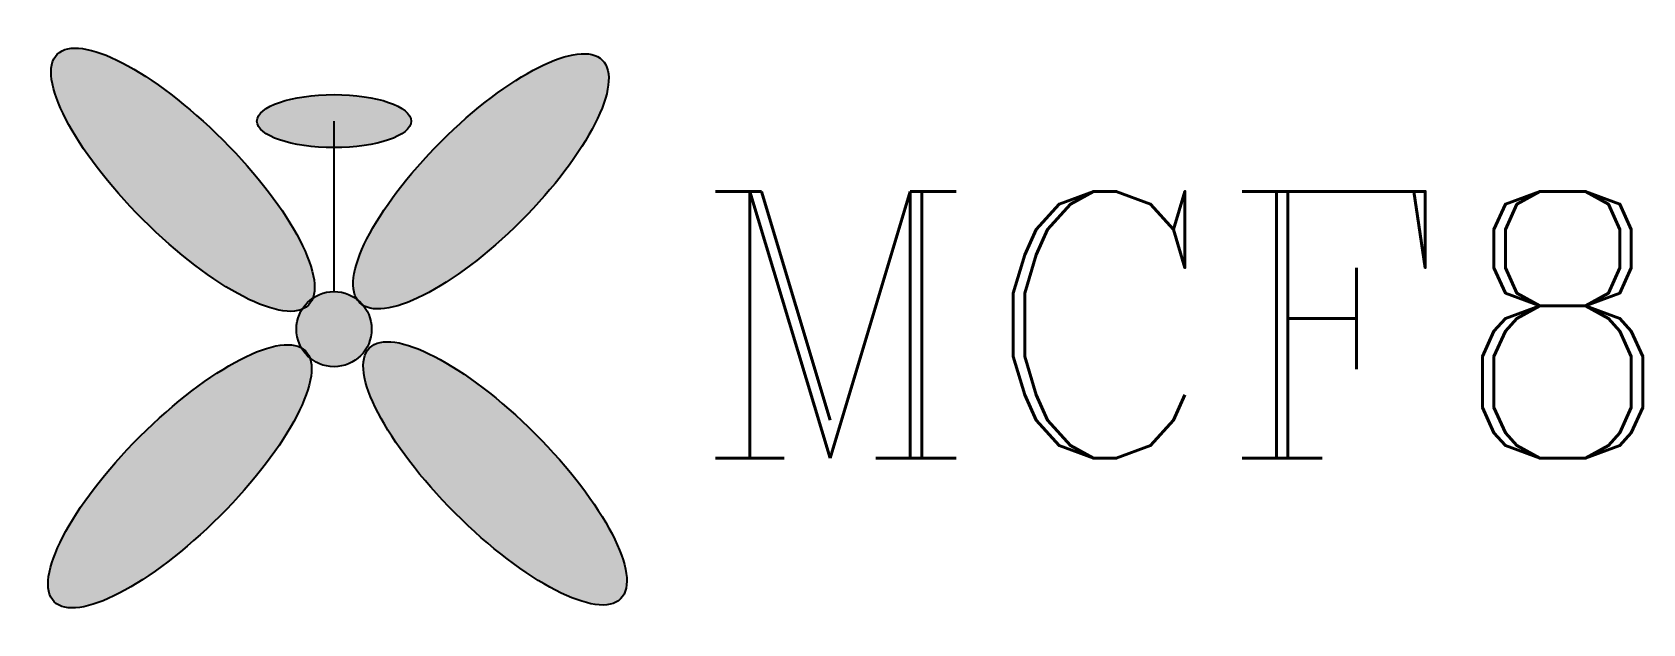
# Model space of a CAD drawing. Header units: inches. Extents: x -4.2 to 18.4, y -1.2 to 7.1.
import ezdxf

# ---------------------------------------------------------------- set-up
doc = ezdxf.new("R2010")
doc.units = ezdxf.units.IN
doc.header["$LTSCALE"] = 48
doc.header["$MEASUREMENT"] = 0

msp = doc.modelspace()

# ---------------------------------------------------------------- hatches: boundary and pattern name
h = msp.add_hatch(color=256)
edge = h.paths.add_edge_path()
edge.add_ellipse((2.063, 4.98), major_axis=(-1.704, -1.704), ratio=0.328678, start_angle=4.6093, end_angle=355.8727)
edge.add_arc((0, 2.903), 0.528, 39.1663, 52.3001, ccw=False)
edge = h.paths.add_edge_path()
edge.add_ellipse((-2.123, 5.003), major_axis=(-1.763, 1.763), ratio=0.317647, start_angle=188.2693, end_angle=532.4938)
edge.add_arc((0, 2.903), 0.528, 124.3085, 148.0933, ccw=False)
edge = h.paths.add_edge_path()
edge.add_ellipse((0, 5.826), major_axis=(-1.082, 0), ratio=0.34462, start_angle=90, end_angle=360)
edge.add_ellipse((0, 5.826), major_axis=(-1.082, 0), ratio=0.34462, start_angle=0, end_angle=90)
edge = h.paths.add_edge_path()
edge.add_ellipse((2.063, 4.98), major_axis=(-1.704, -1.704), ratio=0.328678, start_angle=355.8727, end_angle=364.6093, ccw=False)
edge.add_arc((0, 2.903), 0.528, 52.3001, 124.3085)
edge.add_ellipse((-2.123, 5.003), major_axis=(-1.763, 1.763), ratio=0.317647, start_angle=172.4938, end_angle=188.2693, ccw=False)
edge.add_arc((0, 2.903), 0.528, 148.0933, 180)
edge.add_arc((0, 2.903), 0.528, 180, 209.9611)
edge.add_ellipse((-2.165, 0.834), major_axis=(-1.763, -1.763), ratio=0.317647, start_angle=171.7874, end_angle=184.985, ccw=False)
edge.add_arc((0, 2.903), 0.528, 229.9017, 360)
edge.add_arc((0, 2.903), 0.528, 0, 39.1663)
edge = h.paths.add_edge_path()
edge.add_ellipse((2.261, 0.876), major_axis=(-1.763, 1.763), ratio=0.317647, start_angle=0, end_angle=360)
edge = h.paths.add_edge_path()
edge.add_ellipse((-2.165, 0.834), major_axis=(-1.763, -1.763), ratio=0.317647, start_angle=184.985, end_angle=531.7874)
edge.add_arc((0, 2.903), 0.528, 209.9611, 229.9017, ccw=False)

# ---------------------------------------------------------------- linework, layer by layer
msp.add_line((0, 3.431), (0, 5.826))
msp.add_circle((0, 2.903), 0.528)
for centre, major_axis, ratio in [((-2.123, 5.003), (-1.763, 1.763), 0.317647), ((2.063, 4.98), (-1.704, -1.704), 0.328678), ((0, 5.826), (-1.082, 0), 0.34462), ((2.261, 0.876), (-1.763, 1.763), 0.317647), ((-2.165, 0.834), (-1.763, -1.763), 0.317647)]:
    msp.add_ellipse(centre, major_axis=major_axis, ratio=ratio)

# ---------------------------------------------------------------- texts
at = {"insert": (5.037, 4.838), "char_height": 3.75, "width": 10.65286, "attachment_point": 1}
msp.add_mtext('{\\Fcomplex|c0;MCF8}', dxfattribs=at)

doc.saveas('drawing.dxf')
